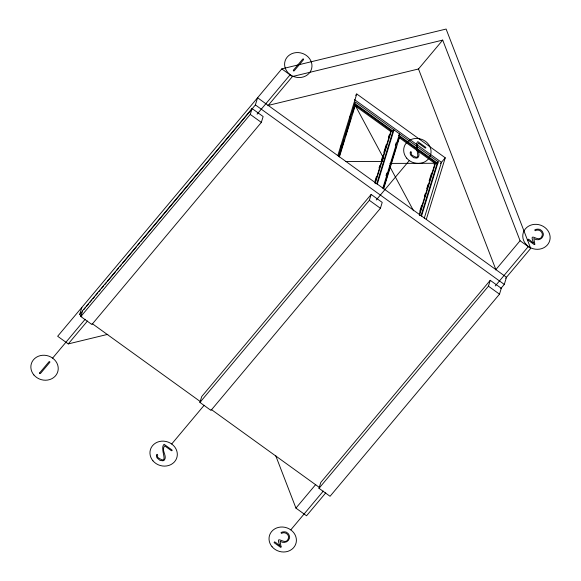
<?xml version="1.0" encoding="UTF-8"?>
<svg xmlns="http://www.w3.org/2000/svg" width="581" height="581" viewBox="0 0 581 581"><rect width="100%" height="100%" fill="white"/><g stroke="black" fill="none" stroke-linecap="round" stroke-linejoin="round"><path stroke-width="0.87" d="M81.856 316.137L79.655 314.546L81.863 307.385M80.832 316.543L82.64 310.675L252.074 108.553L263.135 116.534L261.334 122.402L91.892 324.518L80.832 316.543L250.266 114.421L252.074 108.553M140.755 241.66L255.386 104.921L257.586 97.761L506.487 277.268L504.286 284.421L500.793 288.59M199.915 402.422L201.723 396.554L371.157 194.439L382.218 202.413L380.417 208.281L210.976 410.404L199.915 402.422L369.349 200.307L371.157 194.439M337.793 155.599L356.749 93.977L445.249 157.8L426.287 219.422M340.72 147.182L341.519 144.589M350.016 116.97L350.808 114.384M338.541 156.333L355.274 101.958L438.234 161.794L421.508 216.168M339.079 156.768L344.41 139.433M345.477 135.961L350.815 118.618M352.413 113.418L354.279 107.347M339.413 156.914L355.419 104.892L391.369 130.819L375.101 183.712M375.021 181.061L376.357 176.726M379.023 168.054L379.821 165.454M381.427 160.254L382.756 155.919M383.823 152.447L386.227 144.647M388.362 137.712L389.161 135.104M375.028 182.695L390.766 131.546L354.817 105.619M376.786 183.734L392.981 131.088L393.991 129.883L377.258 184.257M386.031 175.644L386.83 173.051M395.327 145.432L396.119 142.839M382.792 188.244L399.517 133.87M383.859 186.951L389.728 167.873M390.795 164.408L396.126 147.066M397.731 141.858L399.06 137.53L435.016 163.457L419.279 214.614M383.663 188.825L399.67 136.804L435.619 162.731L419.351 215.624M318.998 488.309L320.806 482.441L490.241 280.318L501.301 288.299L499.5 294.168L330.059 496.283L318.998 488.309L488.439 286.186L490.241 280.318M419.802 211.237L421.668 205.166M424.341 196.501L425.139 193.894M426.737 188.694L428.074 184.359M429.141 180.894L431.538 173.087M421.029 215.645L437.232 163L438.234 161.794M424.275 218.165L441.451 162.324L354.417 99.554M505.659 278.255L530.693 248.392L446.114 29.05L281.792 68.885L57.657 336.261L68.267 343.916L107.819 334.329M79.655 314.546L82.567 311.075M83.729 309.688L85.472 307.603M86.642 306.216L88.385 304.132M89.547 302.745L91.878 299.97M93.04 298.583L94.783 296.499M95.952 295.112L97.695 293.027M98.857 291.64L100.607 289.556M101.769 288.169L103.512 286.084M104.674 284.697L106.425 282.62M107.587 281.226L115.735 271.509M116.897 270.121L118.64 268.037M119.809 266.65L121.552 264.573M122.714 263.178L136.68 246.526M137.842 245.131L139.593 243.054M52.617 358.114L85.153 319.296M257.092 114.188L290.217 74.68M68.267 343.916L87.484 320.995M267.957 105.713L292.41 76.539L442.707 40.104L520.075 240.737L530.693 248.392M355.616 95.32L356.749 93.977M418.255 69.27L442.707 40.104M390.359 132.025L391.369 130.819M171.7 443.993L204.156 405.277M376.263 199.98L409.3 160.567M434.109 164.539L435.619 162.731M440.442 163.522L445.249 157.8M325.767 492.848L306.55 515.768L295.94 508.106L315.73 484.496M495.629 269.904L520.075 240.737M290.783 529.879L323.297 491.09M495.288 285.925L528.383 246.446M268.204 105.415L418.502 68.979L495.869 269.606M345.47 161.554L383.525 161.431M389.909 163.414L437.929 163.261M354.991 103.687L392.981 131.088M398.508 135.075L437.232 163M281.792 68.885L292.41 76.539M255.386 104.921L504.286 284.421M250.266 114.421L261.334 122.402M369.349 200.307L380.417 208.281M488.439 286.186L499.5 294.168M92.139 323.552L200.801 401.914M211.077 409.329L319.746 487.699M389.372 165.788L413.541 210.787M354.374 103.803L384.484 159.848M275.699 455.62L295.94 508.106M156.521 455.286L156.5 455.998A4.532 4.06 17.1 0 0 157.146 457.966L159.986 460.377L162.847 460.784A3.406 3.05 17.1 0 0 164.336 460.072C167.611 455.853 160.806 450.5 164.692 445.852L171.41 450.703L172.107 450.638L171.998 449.999L164.111 444.312C158.983 448.576 170.407 466.122 157.981 457.588A3.108 2.782 17.1 0 1 157.495 456.346C158.185 455.105 156.826 453.035 156.521 455.286M410.259 152.607L410.237 153.319A4.532 4.06 17.1 0 0 410.883 155.287L413.723 157.691L416.584 158.105A3.406 3.05 17.1 0 0 418.073 157.393C421.348 153.173 414.543 147.821 418.429 143.173L425.147 148.024L425.844 147.959L425.735 147.32L417.848 141.633C412.721 145.896 424.145 163.443 411.718 154.909A3.108 2.782 17.1 0 1 411.225 153.667C411.922 152.425 410.564 150.356 410.259 152.607M281.051 546.808L280.935 547.295L280.362 547.164L274.109 542.654C273.76 539.691 279.025 545.871 279.868 545.682C274.341 532.065 285.896 547.651 288.423 538.122A4.568 4.089 17.1 0 0 288.517 536.365C287.929 533.329 283.993 531.709 281.415 533.402C279.054 532.036 286.244 530.881 287.261 532.857A5.091 4.561 17.1 0 1 288.706 534.288L289.527 536.234A5.251 4.706 17.1 0 1 289.432 538.34C288.314 542.305 283.252 543.743 280.093 541.151L281.051 546.808M534.789 244.129L534.673 244.616L534.099 244.485L527.846 239.975C527.497 237.012 532.762 243.192 533.605 243.003C528.078 229.386 539.626 244.971 542.16 235.443A4.568 4.089 17.1 0 0 542.255 233.685C541.666 230.642 537.73 229.03 535.152 230.722C532.792 229.357 539.981 228.202 540.998 230.178A5.091 4.561 17.1 0 1 542.443 231.608L543.264 233.555A5.251 4.706 17.1 0 1 543.17 235.661C542.051 239.626 536.989 241.064 533.83 238.471L534.789 244.129M39.602 372.966L39.711 373.605L40.409 373.547L49.872 362.261L49.763 361.622L49.065 361.68L39.602 372.966M293.34 70.286L293.449 70.926L294.146 70.867L303.609 59.582L303.5 58.942L302.803 59.001L293.34 70.286M525.798 244.056A13.813 12.368 17.1 0 0 549.227 242.037A13.813 12.368 17.1 0 0 534.338 224.375A13.813 12.368 17.1 0 0 525.798 244.056M272.061 546.736A13.813 12.368 17.1 0 0 295.489 544.717A13.813 12.368 17.1 0 0 280.601 527.054A13.813 12.368 17.1 0 0 272.061 546.736M406.715 158.17A13.813 12.368 17.1 0 0 430.143 156.158A13.813 12.368 17.1 0 0 415.248 138.496A13.813 12.368 17.1 0 0 406.715 158.17M152.977 460.849A13.813 12.368 17.1 0 0 176.406 458.837A13.813 12.368 17.1 0 0 161.518 441.175A13.813 12.368 17.1 0 0 152.977 460.849M287.631 72.291A13.813 12.368 17.1 0 0 311.06 70.272A13.813 12.368 17.1 0 0 296.165 52.61A13.813 12.368 17.1 0 0 287.631 72.291M33.894 374.97A13.813 12.368 17.1 0 0 57.323 372.951A13.813 12.368 17.1 0 0 42.428 355.289A13.813 12.368 17.1 0 0 33.894 374.97"/></g></svg>
